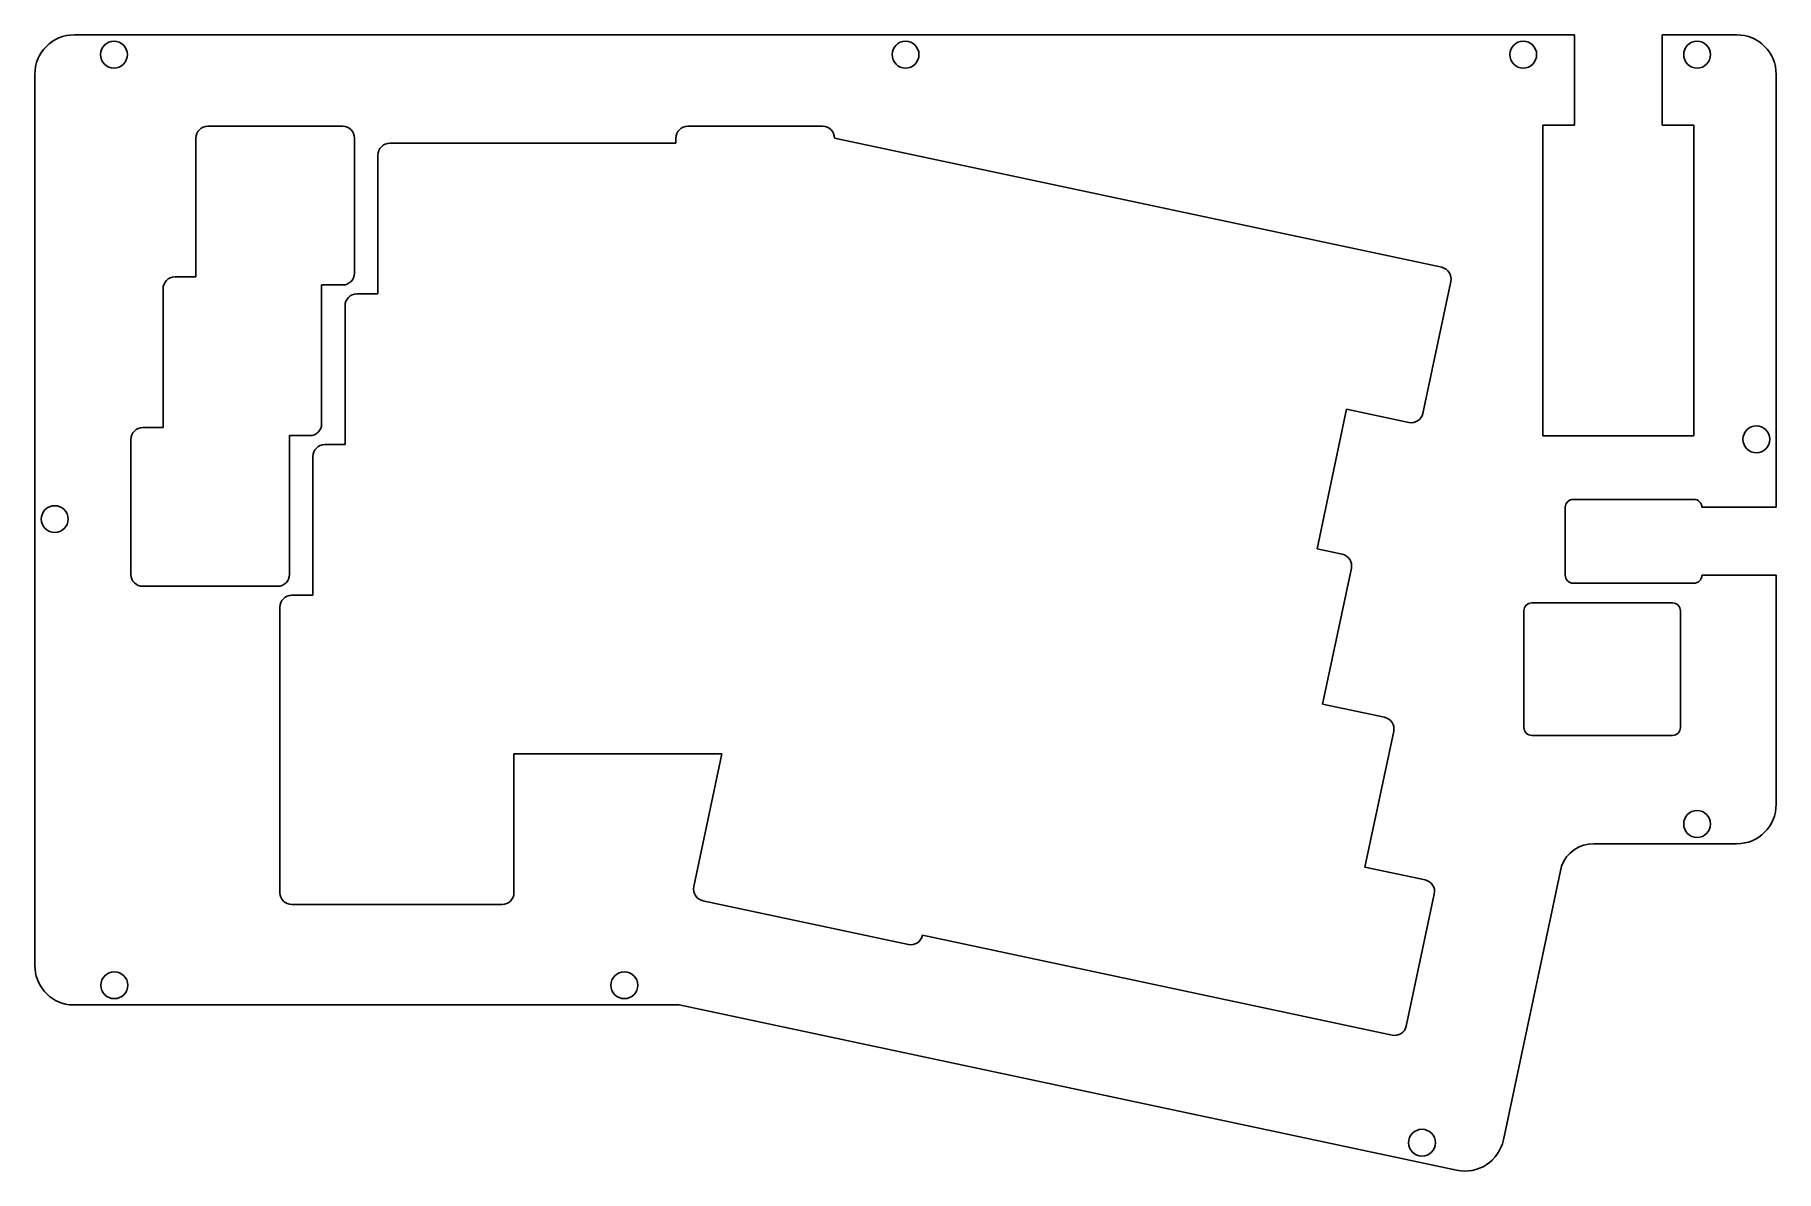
# Model space of a CAD drawing. Header units: inches. Extents: x 61 to 281, y 27 to 171.
import ezdxf

# ---------------------------------------------------------------- set-up
doc = ezdxf.new("R2010")
doc.units = ezdxf.units.IN
doc.header["$MEASUREMENT"] = 0

msp = doc.modelspace()

# ---------------------------------------------------------------- linework, layer by layer
for p, q in [((255.76, 171), (66.01, 171)), ((255.76, 159.58), (255.76, 171)), ((276.27, 171), (266.87, 171)), ((266.87, 159.58), (266.87, 171)), ((61.01, 53.34), (61.01, 166)), ((281.27, 111.27), (281.27, 166)), ((251.76, 159.58), (255.76, 159.58)), ((251.76, 120.28), (251.76, 159.58)), ((251.76, 159.58), (255.76, 159.58)), ((270.87, 159.58), (266.87, 159.58)), ((266.87, 159.58), (270.87, 159.58)), ((270.87, 159.58), (270.87, 120.28)), ((251.76, 120.28), (270.87, 120.28)), ((254.6, 102.67), (254.6, 111.27)), ((255.6, 112.27), (270.87, 112.27)), ((271.87, 111.27), (281.27, 111.27)), ((270.87, 101.67), (255.6, 101.67)), ((271.87, 102.67), (281.27, 102.67)), ((281.27, 73.72), (281.27, 102.67)), ((268.16, 99.18), (250.36, 99.18)), ((249.36, 98.18), (249.36, 83.43)), ((269.16, 83.43), (269.16, 98.18)), ((250.36, 82.43), (268.16, 82.43)), ((276.27, 68.72), (258.2, 68.72)), ((254.12, 65.89), (246.77, 31.29)), ((142.53, 48.34), (65.34, 48.34)), ((240.84, 27.44), (142.53, 48.34))]:
    msp.add_line(p, q)
at = {"color": 7, "linetype": 'Continuous', "lineweight": 25}
for p, q in [((99.95, 159.44), (82.89, 159.44)), ((160.66, 159.44), (143.6, 159.44)), ((81.39, 157.94), (81.39, 140.39)), ((101.45, 140.88), (101.45, 157.94)), ((142.1, 157.3), (105.91, 157.3)), ((142.1, 157.94), (142.1, 157.3)), ((162.16, 157.93), (162.16, 157.94)), ((238.96, 141.61), (162.16, 157.93)), ((104.41, 155.8), (104.41, 138.25)), ((77.23, 138.89), (77.23, 121.34)), ((81.39, 140.39), (78.73, 140.39)), ((97.29, 139.38), (99.95, 139.38)), ((97.29, 121.83), (97.29, 139.38)), ((236.57, 123.14), (240.12, 139.83)), ((100.25, 136.75), (100.25, 119.2)), ((104.41, 138.25), (101.75, 138.25)), ((223.19, 106.01), (226.94, 123.66)), ((226.94, 123.66), (234.79, 121.99)), ((77.23, 121.34), (74.66, 121.34)), ((73.16, 119.84), (73.16, 102.78)), ((93.22, 120.33), (95.79, 120.33)), ((93.22, 102.78), (93.22, 120.33)), ((100.25, 119.2), (97.68, 119.2)), ((96.18, 117.7), (96.18, 100.15)), ((226.38, 105.33), (223.19, 106.01)), ((223.89, 86.39), (227.54, 103.55)), ((74.66, 101.28), (91.72, 101.28)), ((96.18, 100.15), (93.51, 100.15)), ((92.01, 98.65), (92.01, 62.54)), ((231.73, 84.72), (223.89, 86.39)), ((229.24, 65.77), (232.89, 82.94)), ((121.61, 80.09), (147.92, 80.09)), ((121.61, 62.54), (121.61, 80.09)), ((147.92, 80.09), (144.35, 63.3)), ((236.87, 64.15), (229.24, 65.77)), ((234.48, 45.68), (238.03, 62.37)), ((93.51, 61.04), (120.11, 61.04)), ((145.51, 61.52), (171.51, 56)), ((173.29, 57.16), (232.7, 44.53)), ((173.29, 57.15), (173.29, 57.16))]:
    msp.add_line(p, q, dxfattribs=at)
for centre in [(71.01, 168.5), (171.14, 168.5), (249.27, 168.5), (271.27, 168.5), (278.77, 119.86), (63.53, 109.77), (271.27, 71.22), (71.06, 50.84), (135.57, 50.84), (236.47, 30.92)]:
    msp.add_circle(centre, 1.7)
for centre, radius, start, end in [((66.01, 166), 5, 90, 180), ((276.27, 166), 5, 0, 90), ((255.6, 111.27), 1, 90, 180), ((270.87, 111.27), 1, 0, 90), ((255.6, 102.67), 1, 180, 270), ((270.87, 102.67), 1, 270, 0), ((250.36, 98.18), 1, 90, 180), ((268.16, 98.18), 1, 0, 90), ((250.36, 83.43), 1, 180, 270), ((268.16, 83.43), 1, 270, 0), ((276.27, 73.72), 5, 270, 0), ((258.2, 64.37), 4.36, 90, 159.5009), ((66.06, 53.34), 5.05, 180, 261.8629), ((241.88, 32.33), 5, 258, 348)]:
    msp.add_arc(centre, radius, start, end)
for centre, start, end in [((82.89, 157.94), 90, 180), ((99.95, 157.94), 0, 90), ((143.6, 157.94), 90, 180), ((160.66, 157.94), 0, 90), ((105.91, 155.8), 90, 180), ((238.65, 140.14), 348, 78), ((78.73, 138.89), 90, 180), ((99.95, 140.88), 270, 0), ((101.75, 136.75), 90, 180), ((74.66, 119.84), 90, 180), ((95.79, 121.83), 270, 0), ((235.1, 123.45), 258, 348), ((97.68, 117.7), 90, 180), ((226.07, 103.86), 348, 78), ((74.66, 102.78), 180, 270), ((91.72, 102.78), 270, 0), ((93.51, 98.65), 90, 180), ((231.42, 83.25), 348, 78), ((236.56, 62.68), 348, 78), ((93.51, 62.54), 180, 270), ((120.11, 62.54), 270, 0), ((145.82, 62.99), 168, 258), ((171.82, 57.46), 258, 348), ((233.01, 45.99), 258, 348)]:
    msp.add_arc(centre, 1.5, start, end, dxfattribs=at)

doc.saveas('drawing.dxf')
